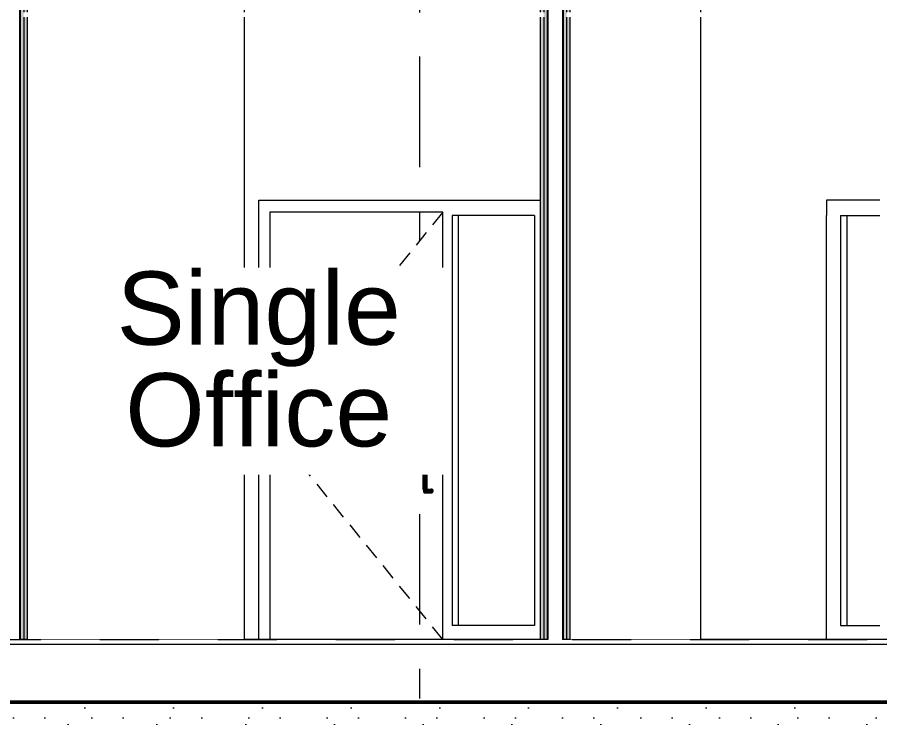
# Model space of a CAD drawing. Header units: millimetres. Extents: x -48147 to 1428745, y -495156 to 18123.
# Drawn here: x 1370450 to 1374573, y -478124 to -474774 of the extents above; entities that cross this region are included whole.
import ezdxf
from ezdxf.enums import TextEntityAlignment as Align

# ---------------------------------------------------------------- set-up
doc = ezdxf.new("R2010")
doc.units = ezdxf.units.MM
doc.header["$MEASUREMENT"] = 0
for name, pattern in [('Dashed', [2822.222233, 1411.111116, -1411.111116]), ('Double Dashed', [1093.611073, 529.166651, -211.666656, 141.111112, -211.666656]), ('Wipeout_Contour', [1000, 0, -1000])]:
    doc.linetypes.add(name, pattern=pattern)
for name, color, linetype, lineweight, true_color in [('0_Pen_No__105', 7, 'Continuous', 15, 0xa6a6a6), ('A-230-M_FLOOR.IFC Import_Pen_No__109', 7, 'Continuous', 15, 0xa6a6a6), ('A-230-M_FLOOR.IFC Import_Pen_No__29', 7, 'Continuous', 50, 0x2a2a2a), ('New_A-15-MG_Structural_Grid_Phase_2_Pen_No__222', 7, 'Continuous', 13, 0x65af33), ('New_A-25-M_Wall_Int_Pen_No__107', 7, 'Continuous', 15, 0xa6a6a6), ('New_ArchiCAD Doors_Pen_No__63', 7, 'Continuous', 20, 0x606060)]:
    doc.layers.add(name, color=color, linetype=linetype, lineweight=lineweight, true_color=true_color)
for name, color, linetype in [('A-230-M_FLOOR.IFC Import', 7, 'Continuous'), ('New_A-15-MG_Structural_Grid_Phase_2', 7, 'Continuous'), ('New_A-20-M_Floor_Slab', 7, 'Continuous'), ('New_A-25-M_Wall_Int', 7, 'Continuous'), ('New_ArchiCAD Doors', 7, 'Continuous')]:
    doc.layers.add(name, color=color, linetype=linetype)
for name, color, linetype, lineweight in [('A-95-P_Text_1_50_GA_Pen_No__1', 7, 'Continuous', 13), ('New_A-20-M_Floor_Slab_Pen_No__4', 7, 'Continuous', 20), ('New_A-25-M_Wall_Int_Pen_No__1', 7, 'Continuous', 13), ('New_A-25-M_Wall_Int_Pen_No__87', 8, 'Continuous', 20), ('New_ArchiCAD Doors_Pen_No__3', 7, 'Continuous', 18), ('New_ArchiCAD Doors_Pen_No__93', 8, 'Continuous', 13)]:
    doc.layers.add(name, color=color, linetype=linetype, lineweight=lineweight)
doc.styles.add('GENERATED_STYLE_2', font='')
doc.styles.get('GENERATED_STYLE_2').set_extended_font_data('Swis721 BT')

# ---------------------------------------------------------------- blocks, each defined once
blk = doc.blocks.new('Section Elem_29_2', base_point=(1341556.5, -489899))
at = {"color": 254, "linetype": 'Wipeout_Contour', "lineweight": 0, "ltscale": 8713645.336876726}
blk.add_wipeout([(1372950.9, -474774), (1371536, -474774), (1371536, -477749), (1371604.8, -477749), (1371604.8, -475649), (1372950.9, -475649)], dxfattribs=at).dxf.layer = 'New_A-25-M_Wall_Int'
at = {"color": 254, "linetype": 'Wipeout_Contour', "lineweight": 0, "ltscale": 8725963.59004438}
blk.add_wipeout([(1373718.6, -477749), (1374319.3, -477749), (1374319.3, -475649), (1374573.5, -475649), (1374573.5, -474774), (1373718.6, -474774)], dxfattribs=at).dxf.layer = 'New_A-25-M_Wall_Int'
blk = doc.blocks.new('Section Elem_34_2', base_point=(1341556.5, -489899))
at = {"color": 254, "linetype": 'Wipeout_Contour', "lineweight": 0, "ltscale": 5818900.480698604}
blk.add_wipeout([(1374386.2, -477683), (1374416.5, -477683), (1374416.5, -475722), (1374386.2, -475722)], dxfattribs=at).dxf.layer = 'New_ArchiCAD Doors'
at = {"color": 254, "linetype": 'Wipeout_Contour', "lineweight": 0, "ltscale": 7273791.84627446}
blk.add_wipeout([(1374319.3, -475722), (1374319.3, -477749), (1374386.2, -477749), (1374386.2, -477683), (1374386.2, -475722)], dxfattribs=at).dxf.layer = 'New_ArchiCAD Doors'
at = {"color": 254, "linetype": 'Wipeout_Contour', "lineweight": 0, "ltscale": 7272127.580658212}
blk.add_wipeout([(1374573.5, -475649), (1374319.3, -475649), (1374319.3, -475722), (1374386.2, -475722), (1374573.5, -475722)], dxfattribs=at).dxf.layer = 'New_ArchiCAD Doors'
at = {"color": 254, "linetype": 'Wipeout_Contour', "lineweight": 0, "ltscale": 5820525.593852056}
blk.add_wipeout([(1374573.5, -477683), (1374386.2, -477683), (1374386.2, -477749), (1374573.5, -477749)], dxfattribs=at).dxf.layer = 'New_ArchiCAD Doors'
at = {"layer": 'New_ArchiCAD Doors_Pen_No__63', "linetype": 'Continuous'}
for p, q in [((1374319.3, -475649), (1374319.3, -475722)), ((1374573.5, -475649), (1374319.3, -475649)), ((1374319.3, -477749), (1374319.3, -475722)), ((1374386.2, -475722), (1374386.2, -477683))]:
    blk.add_line(p, q, dxfattribs=at)
at = {"color": 254, "linetype": 'Wipeout_Contour', "lineweight": 0, "ltscale": 5819254.382420437}
blk.add_wipeout([(1374573.5, -475722), (1374416.5, -475722), (1374416.5, -477683), (1374573.5, -477683)], dxfattribs=at).dxf.layer = 'New_ArchiCAD Doors'
at = {"layer": 'New_ArchiCAD Doors_Pen_No__63', "linetype": 'Continuous'}
for p, q in [((1374386.2, -475722), (1374573.5, -475722)), ((1374416.5, -475722), (1374416.5, -477683)), ((1374386.2, -477683), (1374573.5, -477683))]:
    blk.add_line(p, q, dxfattribs=at)
blk = doc.blocks.new('Section Elem_35_2', base_point=(1341556.5, -489899))
at = {"layer": 'New_ArchiCAD Doors_Pen_No__3', "linetype": 'Continuous'}
for p, q in [((1372405.3, -475803.4), (1372356.7, -475863.4)), ((1372326.4, -475900.8), (1372277.8, -475960.8)), ((1372247.5, -475998.3), (1372198.9, -476058.3)), ((1372168.6, -476095.7), (1372120, -476155.7)), ((1372089.7, -476193.2), (1372041.1, -476253.2)), ((1372010.7, -476290.6), (1371962.2, -476350.6)), ((1371931.8, -476388.1), (1371883.3, -476448)), ((1371852.9, -476485.5), (1371804.4, -476545.5)), ((1371774, -476583), (1371725.5, -476642.9)), ((1371774, -476871.9), (1371725.5, -476812)), ((1371852.9, -476969.4), (1371804.4, -476909.4)), ((1371931.8, -477066.8), (1371883.3, -477006.9)), ((1372010.7, -477164.3), (1371962.2, -477104.3)), ((1372089.7, -477261.7), (1372041.1, -477201.7)), ((1372168.6, -477359.2), (1372120, -477299.2)), ((1372247.5, -477456.6), (1372198.9, -477396.6)), ((1372326.4, -477554.1), (1372277.8, -477494.1)), ((1372405.3, -477651.5), (1372356.7, -477591.5))]:
    blk.add_line(p, q, dxfattribs=at)
at = {"color": 254, "linetype": 'Wipeout_Contour', "lineweight": 0, "ltscale": 5808475.216523632}
blk.add_wipeout([(1371657.1, -477749), (1371657.1, -475722), (1371604.8, -475722), (1371604.8, -477749)], dxfattribs=at).dxf.layer = 'New_ArchiCAD Doors'
at = {"color": 254, "linetype": 'Wipeout_Contour', "lineweight": 0, "ltscale": 7265064.696683794}
blk.add_wipeout([(1372484.2, -475722), (1372484.2, -477749), (1372530.1, -477749), (1372530.1, -477683), (1372530.1, -475722)], dxfattribs=at).dxf.layer = 'New_ArchiCAD Doors'
at = {"color": 254, "linetype": 'Wipeout_Contour', "lineweight": 0, "ltscale": 7267059.471547889}
blk.add_wipeout([(1372922.6, -475722), (1372922.6, -477683), (1372922.6, -477749), (1372950.9, -477749), (1372950.9, -475722)], dxfattribs=at).dxf.layer = 'New_ArchiCAD Doors'
at = {"color": 254, "linetype": 'Wipeout_Contour', "lineweight": 0, "ltscale": 5811861.889391549}
blk.add_wipeout([(1372435.7, -477046.3), (1372405.8, -477046.3), (1372402.5, -477048.3), (1372432.9, -477048.3)], dxfattribs=at).dxf.layer = 'New_ArchiCAD Doors'
at = {"layer": 'New_ArchiCAD Doors_Pen_No__3', "linetype": 'Continuous'}
for p, q in [((1371705.6, -476667.5), (1371657, -476727.5)), ((1371705.6, -476787.4), (1371657, -476727.5)), ((1372484.2, -477749), (1372435.6, -477689))]:
    blk.add_line(p, q, dxfattribs=at)
at = {"color": 254, "linetype": 'Wipeout_Contour', "lineweight": 0, "ltscale": 5811886.506887956}
blk.add_wipeout([(1372530.1, -477683), (1372560.4, -477683), (1372560.4, -475722), (1372530.1, -475722)], dxfattribs=at).dxf.layer = 'New_ArchiCAD Doors'
at = {"color": 254, "linetype": 'Wipeout_Contour', "lineweight": 0, "ltscale": 5811851.281965986}
blk.add_wipeout([(1372402.5, -477048.3), (1372399, -477049), (1372429.5, -477049), (1372432.9, -477048.3)], dxfattribs=at).dxf.layer = 'New_ArchiCAD Doors'
at = {"color": 254, "linetype": 'Wipeout_Contour', "lineweight": 0, "ltscale": 14523979.8315591}
blk.add_wipeout([(1371604.8, -475649), (1371604.8, -475722), (1371657.1, -475722), (1371657.1, -475706), (1372484.2, -475706), (1372484.2, -475722), (1372530.1, -475722), (1372922.6, -475722), (1372950.9, -475722), (1372950.9, -475649)], dxfattribs=at).dxf.layer = 'New_ArchiCAD Doors'
at = {"color": 254, "linetype": 'Wipeout_Contour', "lineweight": 0, "ltscale": 5811868.848737733}
blk.add_wipeout([(1372437.7, -477043.2), (1372408.6, -477043.2), (1372405.8, -477046.3), (1372435.7, -477046.3)], dxfattribs=at).dxf.layer = 'New_ArchiCAD Doors'
at = {"color": 254, "linetype": 'Wipeout_Contour', "lineweight": 0, "ltscale": 5813900.791853477}
blk.add_wipeout([(1372530.1, -477683), (1372530.1, -477749), (1372922.6, -477749), (1372922.6, -477683)], dxfattribs=at).dxf.layer = 'New_ArchiCAD Doors'
at = {"layer": 'New_ArchiCAD Doors_Pen_No__3', "linetype": 'Continuous'}
blk.add_line((1372484.2, -475706), (1372435.6, -475765.9), dxfattribs=at)
at = {"layer": 'New_ArchiCAD Doors_Pen_No__63', "linetype": 'Continuous'}
for p, q in [((1371604.8, -475649), (1372950.9, -475649)), ((1371604.8, -475722), (1371604.8, -475649)), ((1371604.8, -477749), (1371604.8, -475722)), ((1371657.1, -475706), (1371657.1, -475722)), ((1372484.2, -475706), (1371657.1, -475706)), ((1371657.1, -475722), (1371657.1, -477749)), ((1372484.2, -477749), (1372484.2, -475706)), ((1372530.1, -475722), (1372530.1, -477683))]:
    blk.add_line(p, q, dxfattribs=at)
at = {"color": 254, "linetype": 'Wipeout_Contour', "lineweight": 0, "ltscale": 5812628.057643786}
blk.add_wipeout([(1372922.6, -475722), (1372560.4, -475722), (1372560.4, -477683), (1372922.6, -477683)], dxfattribs=at).dxf.layer = 'New_ArchiCAD Doors'
at = {"color": 254, "linetype": 'Wipeout_Contour', "lineweight": 0, "ltscale": 5811798.965151211}
blk.add_wipeout([(1372406.2, -477030.5), (1372403, -477031.2), (1372405.8, -477046.3), (1372408.6, -477043.2)], dxfattribs=at).dxf.layer = 'New_ArchiCAD Doors'
at = {"layer": 'New_ArchiCAD Doors_Pen_No__63', "linetype": 'Continuous'}
for p, q in [((1372922.6, -475722), (1372530.1, -475722)), ((1372560.4, -477683), (1372560.4, -475722)), ((1372922.6, -475722), (1372922.6, -477683)), ((1372922.6, -477683), (1372530.1, -477683))]:
    blk.add_line(p, q, dxfattribs=at)
at = {"color": 254, "linetype": 'Wipeout_Contour', "lineweight": 0, "ltscale": 5811753.175054078}
blk.add_wipeout([(1372395.8, -477048.2), (1372392.8, -477031.6), (1372390.8, -477031.1), (1372393.6, -477046)], dxfattribs=at).dxf.layer = 'New_ArchiCAD Doors'
at = {"color": 254, "linetype": 'Wipeout_Contour', "lineweight": 0, "ltscale": 5811788.859914126}
blk.add_wipeout([(1372405.8, -477046.3), (1372403, -477031.2), (1372399.4, -477031.6), (1372402.5, -477048.3)], dxfattribs=at).dxf.layer = 'New_ArchiCAD Doors'
at = {"color": 254, "linetype": 'Wipeout_Contour', "lineweight": 0, "ltscale": 5811776.61154241}
blk.add_wipeout([(1372402.5, -477048.3), (1372399.4, -477031.6), (1372395.8, -477031.8), (1372399, -477049)], dxfattribs=at).dxf.layer = 'New_ArchiCAD Doors'
at = {"color": 254, "linetype": 'Wipeout_Contour', "lineweight": 0, "ltscale": 5811764.075106462}
blk.add_wipeout([(1372399, -477049), (1372395.8, -477031.8), (1372392.8, -477031.6), (1372395.8, -477048.2)], dxfattribs=at).dxf.layer = 'New_ArchiCAD Doors'
at = {"color": 254, "linetype": 'Wipeout_Contour', "lineweight": 0, "ltscale": 5811844.308851877}
blk.add_wipeout([(1372429.6, -477030), (1372409.4, -477030), (1372409.5, -477030.7), (1372433.2, -477030.7)], dxfattribs=at).dxf.layer = 'New_ArchiCAD Doors'
at = {"color": 254, "linetype": 'Wipeout_Contour', "lineweight": 0, "ltscale": 5811868.622772962}
blk.add_wipeout([(1372437.9, -477036.1), (1372410.5, -477036.1), (1372410.1, -477039.9), (1372438.4, -477039.9)], dxfattribs=at).dxf.layer = 'New_ArchiCAD Doors'
at = {"color": 254, "linetype": 'Wipeout_Contour', "lineweight": 0, "ltscale": 5811861.649383669}
blk.add_wipeout([(1372409.9, -477032.9), (1372410.5, -477036.1), (1372437.9, -477036.1), (1372436, -477032.9)], dxfattribs=at).dxf.layer = 'New_ArchiCAD Doors'
at = {"color": 254, "linetype": 'Wipeout_Contour', "lineweight": 0, "ltscale": 5811871.216962283}
blk.add_wipeout([(1372438.4, -477039.9), (1372410.1, -477039.9), (1372408.6, -477043.2), (1372437.7, -477043.2)], dxfattribs=at).dxf.layer = 'New_ArchiCAD Doors'
at = {"color": 254, "linetype": 'Wipeout_Contour', "lineweight": 0, "ltscale": 5811852.781144851}
blk.add_wipeout([(1372433.2, -477030.7), (1372409.5, -477030.7), (1372409.9, -477032.9), (1372436, -477032.9)], dxfattribs=at).dxf.layer = 'New_ArchiCAD Doors'
at = {"layer": 'New_ArchiCAD Doors_Pen_No__93', "linetype": 'Continuous'}
for p, q in [((1372432.9, -477048.3), (1372435.7, -477046.3)), ((1372436, -477032.9), (1372433.2, -477030.7)), ((1372435.7, -477046.3), (1372437.7, -477043.2)), ((1372437.9, -477036.1), (1372436, -477032.9)), ((1372437.7, -477043.2), (1372438.4, -477039.9)), ((1372438.4, -477039.9), (1372437.9, -477036.1))]:
    blk.add_line(p, q, dxfattribs=at)
at = {"color": 254, "linetype": 'Wipeout_Contour', "lineweight": 0, "ltscale": 5811807.03085596}
blk.add_wipeout([(1372410.5, -477036.1), (1372409.2, -477028.9), (1372408.2, -477029.8), (1372410.1, -477039.9)], dxfattribs=at).dxf.layer = 'New_ArchiCAD Doors'
at = {"color": 254, "linetype": 'Wipeout_Contour', "lineweight": 0, "ltscale": 5811805.29449611}
blk.add_wipeout([(1372410.1, -477039.9), (1372408.2, -477029.8), (1372406.2, -477030.5), (1372408.6, -477043.2)], dxfattribs=at).dxf.layer = 'New_ArchiCAD Doors'
at = {"color": 254, "linetype": 'Wipeout_Contour', "lineweight": 0, "ltscale": 5811745.612491447}
blk.add_wipeout([(1372393.6, -477046), (1372390.8, -477031.1), (1372390.2, -477030.4), (1372392.5, -477042.9)], dxfattribs=at).dxf.layer = 'New_ArchiCAD Doors'
at = {"color": 254, "linetype": 'Wipeout_Contour', "lineweight": 0, "ltscale": 5811341.012134755}
blk.add_wipeout([(1372390.8, -477031.1), (1372392.8, -477031.6), (1372392.8, -476427.3), (1372390.8, -476427.8)], dxfattribs=at).dxf.layer = 'New_ArchiCAD Doors'
at = {"color": 254, "linetype": 'Wipeout_Contour', "lineweight": 0, "ltscale": 5811404.952318341}
blk.add_wipeout([(1372409.2, -477028.9), (1372409.2, -476430), (1372408.2, -476429.1), (1372408.2, -477029.8)], dxfattribs=at).dxf.layer = 'New_ArchiCAD Doors'
at = {"layer": 'New_ArchiCAD Doors_Pen_No__93', "linetype": 'Continuous'}
for p, q in [((1372429.5, -477049), (1372432.9, -477048.3)), ((1372433.2, -477030.7), (1372429.6, -477030))]:
    blk.add_line(p, q, dxfattribs=at)
at = {"color": 254, "linetype": 'Wipeout_Contour', "lineweight": 0, "ltscale": 5811399.257412281}
blk.add_wipeout([(1372408.2, -477029.8), (1372408.2, -476429.1), (1372406.2, -476428.4), (1372406.2, -477030.5)], dxfattribs=at).dxf.layer = 'New_ArchiCAD Doors'
at = {"color": 254, "linetype": 'Wipeout_Contour', "lineweight": 0, "ltscale": 5811389.463167656}
blk.add_wipeout([(1372406.2, -477030.5), (1372406.2, -476428.4), (1372403, -476427.7), (1372403, -477031.2)], dxfattribs=at).dxf.layer = 'New_ArchiCAD Doors'
at = {"color": 254, "linetype": 'Wipeout_Contour', "lineweight": 0, "ltscale": 5811376.591549624}
blk.add_wipeout([(1372403, -477031.2), (1372403, -476427.7), (1372399.4, -476427.3), (1372399.4, -477031.6)], dxfattribs=at).dxf.layer = 'New_ArchiCAD Doors'
at = {"color": 254, "linetype": 'Wipeout_Contour', "lineweight": 0, "ltscale": 5811362.863869272}
blk.add_wipeout([(1372399.4, -477031.6), (1372399.4, -476427.3), (1372395.8, -476427.1), (1372395.8, -477031.8)], dxfattribs=at).dxf.layer = 'New_ArchiCAD Doors'
at = {"color": 254, "linetype": 'Wipeout_Contour', "lineweight": 0, "ltscale": 5811350.370040776}
blk.add_wipeout([(1372395.8, -477031.8), (1372395.8, -476427.1), (1372392.8, -476427.3), (1372392.8, -477031.6)], dxfattribs=at).dxf.layer = 'New_ArchiCAD Doors'
at = {"color": 254, "linetype": 'Wipeout_Contour', "lineweight": 0, "ltscale": 5811054.436206246}
blk.add_wipeout([(1372409.4, -476428.9), (1372429.6, -476428.9), (1372433.2, -476428.2), (1372409.5, -476428.2)], dxfattribs=at).dxf.layer = 'New_ArchiCAD Doors'
at = {"color": 254, "linetype": 'Wipeout_Contour', "lineweight": 0, "ltscale": 5811059.012237329}
blk.add_wipeout([(1372409.9, -476426), (1372409.5, -476428.2), (1372433.2, -476428.2), (1372436, -476426)], dxfattribs=at).dxf.layer = 'New_ArchiCAD Doors'
at = {"color": 254, "linetype": 'Wipeout_Contour', "lineweight": 0, "ltscale": 5811058.550332347}
blk.add_wipeout([(1372437.9, -476422.8), (1372438.4, -476419), (1372410.1, -476419), (1372410.5, -476422.8)], dxfattribs=at).dxf.layer = 'New_ArchiCAD Doors'
at = {"color": 254, "linetype": 'Wipeout_Contour', "lineweight": 0, "ltscale": 5811051.811774057}
blk.add_wipeout([(1372438.4, -476419), (1372437.7, -476415.7), (1372408.6, -476415.7), (1372410.1, -476419)], dxfattribs=at).dxf.layer = 'New_ArchiCAD Doors'
at = {"color": 254, "linetype": 'Wipeout_Contour', "lineweight": 0, "ltscale": 5811060.800177881}
blk.add_wipeout([(1372409.9, -476426), (1372436, -476426), (1372437.9, -476422.8), (1372410.5, -476422.8)], dxfattribs=at).dxf.layer = 'New_ArchiCAD Doors'
at = {"color": 254, "linetype": 'Wipeout_Contour', "lineweight": 0, "ltscale": 5811008.543522538}
blk.add_wipeout([(1372409.2, -476430), (1372410.5, -476422.8), (1372410.1, -476419), (1372408.2, -476429.1)], dxfattribs=at).dxf.layer = 'New_ArchiCAD Doors'
at = {"color": 254, "linetype": 'Wipeout_Contour', "lineweight": 0, "ltscale": 5811041.116424884}
blk.add_wipeout([(1372435.7, -476412.6), (1372405.8, -476412.6), (1372408.6, -476415.7), (1372437.7, -476415.7)], dxfattribs=at).dxf.layer = 'New_ArchiCAD Doors'
at = {"color": 254, "linetype": 'Wipeout_Contour', "lineweight": 0, "ltscale": 5811027.533387332}
blk.add_wipeout([(1372435.7, -476412.6), (1372432.9, -476410.6), (1372402.5, -476410.6), (1372405.8, -476412.6)], dxfattribs=at).dxf.layer = 'New_ArchiCAD Doors'
at = {"color": 254, "linetype": 'Wipeout_Contour', "lineweight": 0, "ltscale": 5811001.054299884}
blk.add_wipeout([(1372408.2, -476429.1), (1372410.1, -476419), (1372408.6, -476415.7), (1372406.2, -476428.4)], dxfattribs=at).dxf.layer = 'New_ArchiCAD Doors'
at = {"color": 254, "linetype": 'Wipeout_Contour', "lineweight": 0, "ltscale": 5810989.611027108}
blk.add_wipeout([(1372406.2, -476428.4), (1372408.6, -476415.7), (1372405.8, -476412.6), (1372403, -476427.7)], dxfattribs=at).dxf.layer = 'New_ArchiCAD Doors'
at = {"color": 254, "linetype": 'Wipeout_Contour', "lineweight": 0, "ltscale": 5810975.420186592}
blk.add_wipeout([(1372403, -476427.7), (1372405.8, -476412.6), (1372402.5, -476410.6), (1372399.4, -476427.3)], dxfattribs=at).dxf.layer = 'New_ArchiCAD Doors'
at = {"color": 254, "linetype": 'Wipeout_Contour', "lineweight": 0, "ltscale": 5811336.21480612}
blk.add_wipeout([(1372390.8, -476427.8), (1372390.2, -476428.5), (1372390.2, -477030.4), (1372390.8, -477031.1)], dxfattribs=at).dxf.layer = 'New_ArchiCAD Doors'
at = {"layer": 'New_ArchiCAD Doors_Pen_No__93', "linetype": 'Continuous'}
for p, q in [((1372390.2, -477030.4), (1372392.5, -477042.9)), ((1372390.2, -477030.4), (1372390.8, -477031.1)), ((1372390.8, -477031.1), (1372393.6, -477046)), ((1372390.8, -477031.1), (1372392.8, -477031.6)), ((1372392.5, -477042.9), (1372393.6, -477046)), ((1372392.8, -477031.6), (1372395.8, -477048.2)), ((1372392.8, -477031.6), (1372395.8, -477031.8)), ((1372393.6, -477046), (1372395.8, -477048.2)), ((1372395.8, -477031.8), (1372399.4, -477031.6)), ((1372395.8, -477031.8), (1372399, -477049)), ((1372395.8, -477048.2), (1372399, -477049)), ((1372399, -477049), (1372402.5, -477048.3)), ((1372399, -477049), (1372429.5, -477049)), ((1372399.4, -477031.6), (1372403, -477031.2)), ((1372399.4, -477031.6), (1372402.5, -477048.3)), ((1372402.5, -477048.3), (1372405.8, -477046.3)), ((1372402.5, -477048.3), (1372432.9, -477048.3)), ((1372403, -477031.2), (1372406.2, -477030.5)), ((1372403, -477031.2), (1372405.8, -477046.3)), ((1372405.8, -477046.3), (1372408.6, -477043.2)), ((1372405.8, -477046.3), (1372435.7, -477046.3)), ((1372406.2, -477030.5), (1372408.2, -477029.8)), ((1372406.2, -477030.5), (1372408.6, -477043.2)), ((1372408.2, -477029.8), (1372409.2, -477028.9)), ((1372408.2, -477029.8), (1372410.1, -477039.9)), ((1372408.6, -477043.2), (1372410.1, -477039.9)), ((1372408.6, -477043.2), (1372437.7, -477043.2)), ((1372409.2, -477028.9), (1372410.5, -477036.1)), ((1372409.4, -477030), (1372429.6, -477030)), ((1372409.5, -477030.7), (1372433.2, -477030.7)), ((1372409.9, -477032.9), (1372436, -477032.9)), ((1372410.1, -477039.9), (1372410.5, -477036.1)), ((1372410.1, -477039.9), (1372438.4, -477039.9)), ((1372410.5, -477036.1), (1372437.9, -477036.1))]:
    blk.add_line(p, q, dxfattribs=at)
at = {"color": 254, "linetype": 'Wipeout_Contour', "lineweight": 0, "ltscale": 5810936.714028531}
blk.add_wipeout([(1372390.8, -476427.8), (1372393.6, -476412.9), (1372392.5, -476416), (1372390.2, -476428.5)], dxfattribs=at).dxf.layer = 'New_ArchiCAD Doors'
at = {"color": 254, "linetype": 'Wipeout_Contour', "lineweight": 0, "ltscale": 5810940.041047513}
blk.add_wipeout([(1372390.8, -476427.8), (1372392.8, -476427.3), (1372395.8, -476410.7), (1372393.6, -476412.9)], dxfattribs=at).dxf.layer = 'New_ArchiCAD Doors'
at = {"color": 254, "linetype": 'Wipeout_Contour', "lineweight": 0, "ltscale": 5810960.99863162}
blk.add_wipeout([(1372399.4, -476427.3), (1372402.5, -476410.6), (1372399, -476409.9), (1372395.8, -476427.1)], dxfattribs=at).dxf.layer = 'New_ArchiCAD Doors'
at = {"color": 254, "linetype": 'Wipeout_Contour', "lineweight": 0, "ltscale": 5811013.435767496}
blk.add_wipeout([(1372429.5, -476409.9), (1372399, -476409.9), (1372402.5, -476410.6), (1372432.9, -476410.6)], dxfattribs=at).dxf.layer = 'New_ArchiCAD Doors'
at = {"layer": 'New_ArchiCAD Doors_Pen_No__93', "linetype": 'Continuous'}
for p, q in [((1372429.5, -476409.9), (1372432.9, -476410.6)), ((1372433.2, -476428.2), (1372429.6, -476428.9)), ((1372432.9, -476410.6), (1372435.7, -476412.6)), ((1372436, -476426), (1372433.2, -476428.2)), ((1372435.7, -476412.6), (1372437.7, -476415.7)), ((1372437.9, -476422.8), (1372436, -476426)), ((1372437.7, -476415.7), (1372438.4, -476419)), ((1372438.4, -476419), (1372437.9, -476422.8))]:
    blk.add_line(p, q, dxfattribs=at)
at = {"color": 254, "linetype": 'Wipeout_Contour', "lineweight": 0, "ltscale": 5810948.572170382}
blk.add_wipeout([(1372395.8, -476427.1), (1372399, -476409.9), (1372395.8, -476410.7), (1372392.8, -476427.3)], dxfattribs=at).dxf.layer = 'New_ArchiCAD Doors'
at = {"layer": 'New_ArchiCAD Doors_Pen_No__93', "linetype": 'Continuous'}
for p, q in [((1372390.2, -476428.5), (1372392.5, -476416)), ((1372390.2, -476428.5), (1372390.8, -476427.8)), ((1372390.2, -477030.4), (1372390.2, -476428.5)), ((1372390.8, -476427.8), (1372393.6, -476412.9)), ((1372390.8, -476427.8), (1372392.8, -476427.3)), ((1372390.8, -477031.1), (1372390.8, -476427.8)), ((1372392.5, -476416), (1372393.6, -476412.9)), ((1372392.8, -476427.3), (1372395.8, -476410.7)), ((1372392.8, -476427.3), (1372395.8, -476427.1)), ((1372392.8, -477031.6), (1372392.8, -476427.3)), ((1372393.6, -476412.9), (1372395.8, -476410.7)), ((1372395.8, -476427.1), (1372399, -476409.9)), ((1372395.8, -476410.7), (1372399, -476409.9)), ((1372395.8, -477031.8), (1372395.8, -476427.1)), ((1372395.8, -476427.1), (1372399.4, -476427.3)), ((1372399, -476409.9), (1372429.5, -476409.9)), ((1372399, -476409.9), (1372402.5, -476410.6)), ((1372399.4, -476427.3), (1372402.5, -476410.6)), ((1372399.4, -477031.6), (1372399.4, -476427.3)), ((1372399.4, -476427.3), (1372403, -476427.7)), ((1372402.5, -476410.6), (1372432.9, -476410.6)), ((1372402.5, -476410.6), (1372405.8, -476412.6)), ((1372403, -476427.7), (1372405.8, -476412.6)), ((1372403, -477031.2), (1372403, -476427.7)), ((1372403, -476427.7), (1372406.2, -476428.4)), ((1372405.8, -476412.6), (1372435.7, -476412.6)), ((1372405.8, -476412.6), (1372408.6, -476415.7)), ((1372406.2, -476428.4), (1372408.6, -476415.7)), ((1372406.2, -477030.5), (1372406.2, -476428.4)), ((1372406.2, -476428.4), (1372408.2, -476429.1)), ((1372408.2, -476429.1), (1372410.1, -476419)), ((1372408.2, -477029.8), (1372408.2, -476429.1)), ((1372408.2, -476429.1), (1372409.2, -476430)), ((1372408.6, -476415.7), (1372437.7, -476415.7)), ((1372408.6, -476415.7), (1372410.1, -476419)), ((1372409.2, -476430), (1372410.5, -476422.8)), ((1372409.2, -477028.9), (1372409.2, -476430)), ((1372409.4, -476428.9), (1372429.6, -476428.9)), ((1372409.5, -476428.2), (1372433.2, -476428.2)), ((1372409.9, -476426), (1372436, -476426)), ((1372410.1, -476419), (1372438.4, -476419)), ((1372410.1, -476419), (1372410.5, -476422.8)), ((1372410.5, -476422.8), (1372437.9, -476422.8))]:
    blk.add_line(p, q, dxfattribs=at)
blk = doc.blocks.new('Section Elem_40_2', base_point=(1341556.5, -489899))
at = {"color": 254, "linetype": 'Wipeout_Contour', "lineweight": 0, "ltscale": 5804004.611258867}
blk.add_wipeout([(1374573.5, -477749), (1365606.2, -477749), (1365606.2, -477774), (1374573.5, -477774)], dxfattribs=at).dxf.layer = 'New_A-20-M_Floor_Slab'
at = {"layer": 'New_A-20-M_Floor_Slab_Pen_No__4', "linetype": 'Continuous'}
blk.add_line((1372950.9, -477749), (1370497.4, -477749), dxfattribs=at)
at = {"layer": 'New_A-20-M_Floor_Slab_Pen_No__4', "linetype": 'Continuous', "flags": 128}
for points in [[(1370497.4, -477749), (1370481, -477749), (1370464.7, -477749), (1370461.4, -477749)], [(1372986.9, -477749), (1372983.6, -477749), (1372967.2, -477749), (1372950.9, -477749)], [(1373092.6, -477749), (1373076.3, -477749), (1373059.9, -477749), (1373056.6, -477749)], [(1375381.9, -477749), (1374573.5, -477749), (1373092.6, -477749)]]:
    blk.add_lwpolyline(points, dxfattribs=at)
at = {"color": 254, "linetype": 'Wipeout_Contour', "lineweight": 0, "ltscale": 5804202.221674191}
blk.add_wipeout([(1365606.2, -477774), (1365606.2, -478049), (1374573.5, -478049), (1374573.5, -477774)], dxfattribs=at).dxf.layer = 'New_A-20-M_Floor_Slab'
at = {"layer": 'New_A-20-M_Floor_Slab_Pen_No__4', "linetype": 'Continuous', "flags": 128}
blk.add_lwpolyline([(1385957.8, -477774), (1374573.5, -477774), (1365606.2, -477774)], dxfattribs=at)
blk = doc.blocks.new('Section Elem_41_2', base_point=(1341556.5, -489899))
at = {"layer": 'New_A-25-M_Wall_Int_Pen_No__107', "linetype": 'Continuous', "lineweight": 0, "true_color": 0x535353}
blk.add_hatch(color=251, dxfattribs=at).paths.add_polyline_path([(1370461.4, -477749), (1370464.7, -477749), (1370464.7, -473881.7), (1370461.4, -473881.8)])
at = {"layer": 'New_A-25-M_Wall_Int_Pen_No__1', "linetype": 'Continuous'}
for p, q in [((1370355.6, -473883.1), (1370355.6, -474749)), ((1370355.6, -474774), (1370355.6, -477749))]:
    blk.add_line(p, q, dxfattribs=at)
at = {"color": 254, "linetype": 'Wipeout_Contour', "lineweight": 0, "ltscale": 47879649.67963446}
blk.add_wipeout([(1371536, -473868.3), (1370497.4, -473881.3), (1370497.4, -474749), (1371536, -474749), (1371536, -474453.4), (1371286.7, -474453.4), (1371286.7, -474442.7), (1371308.1, -474442.7), (1371310.9, -474440), (1371312, -474433.8), (1371312, -474288.7), (1370915.6, -474288.7), (1370907, -474285.2), (1370899.2, -474275.3), (1370893.1, -474259.9), (1370889.1, -474240.4), (1370887.7, -474218.8), (1370889.1, -474197.2), (1370893.1, -474177.7), (1370899.2, -474162.3), (1370907, -474152.4), (1370915.6, -474149), (1371536, -474149), (1371536, -474010.3), (1371530.4, -474010.3), (1371528.2, -474009.4), (1371527.2, -474007.2), (1371527, -473989.4), (1371528.6, -473989.4), (1371528.8, -474007.2), (1371529.3, -474008.3), (1371530.4, -474008.7), (1371536, -474008.7)], dxfattribs=at).dxf.layer = 'New_A-25-M_Wall_Int'
at = {"color": 254, "linetype": 'Wipeout_Contour', "lineweight": 0, "ltscale": 5805533.567219711}
blk.add_wipeout([(1370497.4, -477749), (1371536, -477749), (1371536, -474774), (1370497.4, -474774)], dxfattribs=at).dxf.layer = 'New_A-25-M_Wall_Int'
at = {"layer": 'New_A-25-M_Wall_Int_Pen_No__107', "linetype": 'Continuous'}
for points in [[(1370464.7, -477749), (1370481, -477749), (1370481, -474774), (1370481, -474749), (1370481, -473881.5), (1370464.7, -473881.7)], [(1370481, -474749), (1370497.4, -474749), (1370497.4, -473881.3), (1370481, -473881.5)], [(1370481, -477749), (1370497.4, -477749), (1370497.4, -474774), (1370481, -474774)]]:
    blk.add_hatch(color=256, dxfattribs=at).paths.add_polyline_path(points)
at = {"layer": 'New_A-25-M_Wall_Int_Pen_No__1', "linetype": 'Continuous'}
for p, q in [((1370497.4, -473881.3), (1370497.4, -474749)), ((1370497.4, -474774), (1370497.4, -477749))]:
    blk.add_line(p, q, dxfattribs=at)
at = {"layer": 'New_A-25-M_Wall_Int_Pen_No__87', "linetype": 'Continuous'}
for p, q in [((1371536, -474008.7), (1371536, -473868.3)), ((1371536, -474149), (1371536, -474010.3)), ((1371536, -474749), (1371536, -474453.4)), ((1371536, -477749), (1371536, -474774))]:
    blk.add_line(p, q, dxfattribs=at)
at = {"color": 254, "linetype": 'Wipeout_Contour', "lineweight": 0, "ltscale": 5802720.142607223}
blk.add_wipeout([(1370391.6, -477749), (1370461.4, -477749), (1370461.4, -473881.8), (1370391.6, -473882.6)], dxfattribs=at).dxf.layer = 'New_A-25-M_Wall_Int'
at = {"layer": 'New_A-25-M_Wall_Int_Pen_No__107', "linetype": 'Continuous'}
for points in [[(1370355.6, -473883.1), (1370355.6, -474749), (1370372, -474749), (1370372, -473882.9)], [(1370372, -474749), (1370372, -474774), (1370372, -477749), (1370388.3, -477749), (1370388.3, -473882.7), (1370372, -473882.9)], [(1370372, -474774), (1370355.6, -474774), (1370355.6, -477749), (1370372, -477749)]]:
    blk.add_hatch(color=256, dxfattribs=at).paths.add_polyline_path(points)
at = {"layer": 'New_A-25-M_Wall_Int_Pen_No__107', "linetype": 'Continuous', "lineweight": 0, "true_color": 0x535353}
blk.add_hatch(color=251, dxfattribs=at).paths.add_polyline_path([(1370388.3, -477749), (1370391.6, -477749), (1370391.6, -473882.6), (1370388.3, -473882.7)])
at = {"layer": 'New_A-25-M_Wall_Int_Pen_No__1', "linetype": 'Continuous'}
for p, q in [((1370372, -473882.9), (1370372, -474749)), ((1370388.3, -473882.7), (1370388.3, -477749)), ((1370391.6, -473882.6), (1370391.6, -477749)), ((1370461.4, -473881.8), (1370461.4, -477749)), ((1370464.7, -473881.7), (1370464.7, -477749)), ((1370481, -473881.5), (1370481, -474749)), ((1370372, -474774), (1370372, -477749)), ((1370481, -474774), (1370481, -477749))]:
    blk.add_line(p, q, dxfattribs=at)
blk = doc.blocks.new('Section Elem_42_2', base_point=(1341556.5, -489899))
at = {"layer": 'New_A-25-M_Wall_Int_Pen_No__107', "linetype": 'Continuous', "lineweight": 0, "true_color": 0x535353}
blk.add_hatch(color=251, dxfattribs=at).paths.add_polyline_path([(1373056.6, -477749), (1373059.9, -477749), (1373059.9, -473883.7), (1373056.6, -473883.7)])
at = {"layer": 'New_A-25-M_Wall_Int_Pen_No__107', "linetype": 'Continuous'}
blk.add_hatch(color=256, dxfattribs=at).paths.add_polyline_path([(1373076.3, -474749), (1373092.6, -474749), (1373092.6, -473884.1), (1373076.3, -473883.9)])
at = {"layer": 'New_A-25-M_Wall_Int_Pen_No__1', "linetype": 'Continuous'}
for p, q in [((1372950.9, -473882.3), (1372950.9, -474749)), ((1373092.6, -473884.1), (1373092.6, -474749)), ((1372950.9, -474774), (1372950.9, -477749))]:
    blk.add_line(p, q, dxfattribs=at)
at = {"layer": 'New_A-25-M_Wall_Int_Pen_No__87', "linetype": 'Continuous'}
blk.add_line((1373718.6, -474749), (1373718.6, -473892), dxfattribs=at)
at = {"color": 254, "linetype": 'Wipeout_Contour', "lineweight": 0, "ltscale": 5814560.916947503}
blk.add_wipeout([(1373092.6, -477749), (1373718.6, -477749), (1373718.6, -474774), (1373092.6, -474774)], dxfattribs=at).dxf.layer = 'New_A-25-M_Wall_Int'
at = {"layer": 'New_A-25-M_Wall_Int_Pen_No__107', "linetype": 'Continuous'}
for points in [[(1373059.9, -477749), (1373076.3, -477749), (1373076.3, -474774), (1373076.3, -474749), (1373076.3, -473883.9), (1373059.9, -473883.7)], [(1373076.3, -477749), (1373092.6, -477749), (1373092.6, -474774), (1373076.3, -474774)]]:
    blk.add_hatch(color=256, dxfattribs=at).paths.add_polyline_path(points)
at = {"layer": 'New_A-25-M_Wall_Int_Pen_No__1', "linetype": 'Continuous'}
blk.add_line((1373092.6, -474774), (1373092.6, -477749), dxfattribs=at)
at = {"layer": 'New_A-25-M_Wall_Int_Pen_No__87', "linetype": 'Continuous'}
blk.add_line((1373718.6, -477749), (1373718.6, -474774), dxfattribs=at)
at = {"color": 254, "linetype": 'Wipeout_Contour', "lineweight": 0, "ltscale": 5812528.544790841}
blk.add_wipeout([(1372986.9, -477749), (1373056.6, -477749), (1373056.6, -473883.7), (1372986.9, -473882.8)], dxfattribs=at).dxf.layer = 'New_A-25-M_Wall_Int'
at = {"layer": 'New_A-25-M_Wall_Int_Pen_No__107', "linetype": 'Continuous'}
for points in [[(1372950.9, -473882.3), (1372950.9, -474749), (1372967.2, -474749), (1372967.2, -473882.6)], [(1372967.2, -474749), (1372967.2, -474774), (1372967.2, -477749), (1372983.6, -477749), (1372983.6, -473882.8), (1372967.2, -473882.6)], [(1372967.2, -474774), (1372950.9, -474774), (1372950.9, -477749), (1372967.2, -477749)]]:
    blk.add_hatch(color=256, dxfattribs=at).paths.add_polyline_path(points)
at = {"layer": 'New_A-25-M_Wall_Int_Pen_No__107', "linetype": 'Continuous', "lineweight": 0, "true_color": 0x535353}
blk.add_hatch(color=251, dxfattribs=at).paths.add_polyline_path([(1372983.6, -477749), (1372986.9, -477749), (1372986.9, -473882.8), (1372983.6, -473882.8)])
at = {"layer": 'New_A-25-M_Wall_Int_Pen_No__1', "linetype": 'Continuous'}
for p, q in [((1372967.2, -473882.6), (1372967.2, -474749)), ((1372983.6, -473882.8), (1372983.6, -477749)), ((1372986.9, -473882.8), (1372986.9, -477749)), ((1373056.6, -473883.7), (1373056.6, -477749)), ((1373059.9, -473883.7), (1373059.9, -477749)), ((1373076.3, -473883.9), (1373076.3, -474749)), ((1372967.2, -474774), (1372967.2, -477749)), ((1373076.3, -474774), (1373076.3, -477749))]:
    blk.add_line(p, q, dxfattribs=at)
blk = doc.blocks.new('Section Elem_601_2', base_point=(1341556.5, -489899))
at = {"color": 254, "linetype": 'Wipeout_Contour', "lineweight": 0, "ltscale": 5804483.30985903}
blk.add_wipeout([(1374573.5, -478049), (1365606.8, -478049), (1365606.8, -478199), (1374573.5, -478199)], dxfattribs=at).dxf.layer = 'A-230-M_FLOOR.IFC Import'
at = {"layer": 'A-230-M_FLOOR.IFC Import_Pen_No__109', "linetype": 'Continuous'}
h = blk.add_hatch(dxfattribs=at)
h.set_pattern_fill('Lightweight_Concrete_0002', color=256, style=0, pattern_type=2)
h.set_pattern_definition([(0, (1341556.5, -489898.95), (0, 779.423), [48.75, -401.25]), (0, (1341781.5, -489509.24), (0, 779.423), [48.75, -401.25]), (60, (1341556.5, -489898.95), (-675, 389.711), [48.75, -401.25]), (60, (1342006.5, -489898.95), (-675, 389.711), [48.75, -401.25]), (120, (1341605.3, -489898.95), (675, 389.711), [48.75, -401.25]), (120, (1342055.3, -489898.95), (675, 389.711), [48.75, -401.25]), (0, (1341556.51, -489823.95), (0, 150), [0, -150, 0, -225]), (45, (1341631.51, -489823.95), (-106.066, 106.066), [0, -112.5, 0, -187.5])])
h.paths.add_polyline_path([(1374573.5, -478049), (1365606.8, -478049), (1365606.8, -478199), (1374573.5, -478199)])
at = {"layer": 'A-230-M_FLOOR.IFC Import_Pen_No__29', "linetype": 'Continuous', "flags": 128}
blk.add_lwpolyline([(1385957.5, -478049), (1374573.5, -478049), (1365606.8, -478049)], dxfattribs=at)
blk = doc.blocks.new('Standard grid marker[2]_2', base_point=(1372373.5, -468494.3))
at = {"layer": 'New_A-15-MG_Structural_Grid_Phase_2_Pen_No__222', "linetype": 'Double Dashed'}
blk.add_line((1372373.5, -469494.3), (1372373.5, -492899), dxfattribs=at)
at = {"layer": 'New_A-15-MG_Structural_Grid_Phase_2_Pen_No__222', "style": 'GENERATED_STYLE_2'}
for tag, p in [('AC_MarkerText_1_0', (1372373.5, -467955.6)), ('AC_MarkerText_1_1', (1372373.5, -494360.3))]:
    blk.add_attdef(tag, text='', height=350, rotation=360, dxfattribs=at).set_placement(p, align=Align.MIDDLE_CENTER)
blk = doc.blocks.new('S-27 Building Section_STORY_MARKER', base_point=(1341556.5, -489899))
at = {"layer": '0_Pen_No__105', "linetype": 'Dashed', "ltscale": 0.2}
blk.add_line((1357862.3, -477749), (1422610.8, -477749), dxfattribs=at)

msp = doc.modelspace()

# ---------------------------------------------------------------- block references
at = {"layer": 'New_A-25-M_Wall_Int'}
msp.add_blockref('Section Elem_29_2', (1341556.5, -489899), dxfattribs=at)

# ---------------------------------------------------------------- next in the draw order: block references
at = {"layer": 'New_ArchiCAD Doors'}
for name in ['Section Elem_35_2', 'Section Elem_34_2']:
    msp.add_blockref(name, (1341556.5, -489899), dxfattribs=at)

# ---------------------------------------------------------------- next in the draw order: block references
at = {"layer": 'New_A-20-M_Floor_Slab'}
msp.add_blockref('Section Elem_40_2', (1341556.5, -489899), dxfattribs=at)

# ---------------------------------------------------------------- next in the draw order: block references
at = {"layer": 'A-230-M_FLOOR.IFC Import'}
msp.add_blockref('Section Elem_601_2', (1341556.5, -489899), dxfattribs=at)
at = {"layer": 'New_A-25-M_Wall_Int'}
for name in ['Section Elem_41_2', 'Section Elem_42_2']:
    msp.add_blockref(name, (1341556.5, -489899), dxfattribs=at)

# ---------------------------------------------------------------- next in the draw order: block references
at = {"layer": 'New_A-15-MG_Structural_Grid_Phase_2', "color": 8, "linetype": 'Continuous', "lineweight": 15}
msp.add_blockref('Standard grid marker[2]_2', (1372373.5, -468494.3), dxfattribs=at)

# ---------------------------------------------------------------- next in the draw order: wipeouts: each hides what was drawn before it
at = {"linetype": 'Wipeout_Contour', "ltscale": 5808022.661889158}
msp.add_wipeout([(1370700.7, -475971.5), (1372508.9, -475971.5), (1372508.9, -476961.7), (1370700.7, -476961.7)], dxfattribs=at).dxf.layer = 'A-95-P_Text_1_50_GA_Pen_No__1'

# ---------------------------------------------------------------- next in the draw order: texts
at = {"layer": 'A-95-P_Text_1_50_GA_Pen_No__1', "linetype": 'Continuous', "insert": (1371604.8, -475990), "char_height": 350, "width": 1806.271, "attachment_point": 2, "line_spacing_factor": 0.833332, "style": 'GENERATED_STYLE_2'}
msp.add_mtext('\\A1;{\\fSwis721 BT|b0|i0|c0|p34;Single\\P\\fSwis721 BT|b0|i0|c0|p34;Office}', dxfattribs=at)

# ---------------------------------------------------------------- next in the draw order: block references
at = {"linetype": 'Continuous', "lineweight": 0}
msp.add_blockref('S-27 Building Section_STORY_MARKER', (1341556.5, -489899), dxfattribs=at)

doc.saveas('drawing.dxf')
